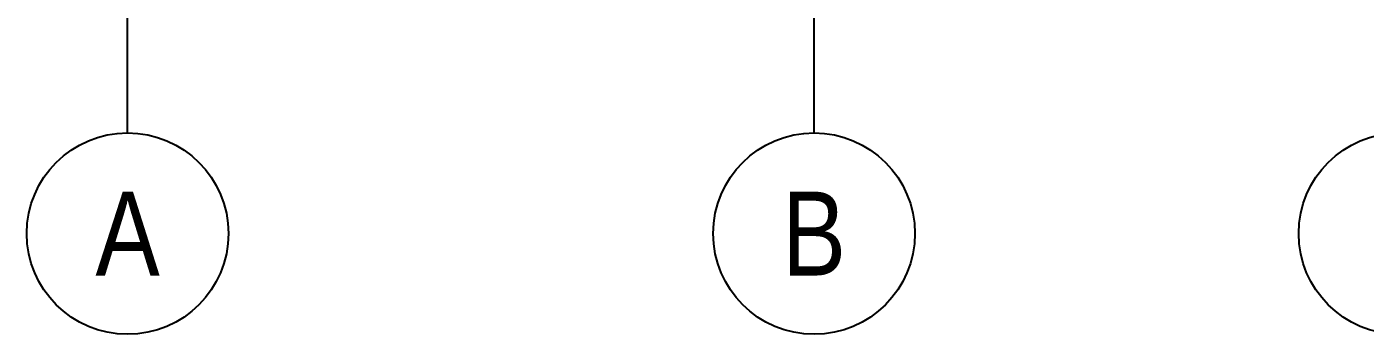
# Model space of a CAD drawing. Header units: millimetres. Extents: x 3014920 to 3563667, y -1638653 to -1356471.
# Drawn here: x 3038317 to 3062204, y -1547871 to -1542374 of the extents above; entities that cross this region are included whole.
import ezdxf
from ezdxf.enums import TextEntityAlignment as Align

# ---------------------------------------------------------------- set-up
doc = ezdxf.new("R2010")
doc.units = ezdxf.units.MM
doc.header["$MEASUREMENT"] = 0
doc.linetypes.add('CHG_XX_Luoi truc$0$MB_Luoi truc$0$Center101', pattern=[13, 10, -1, 1, -1])
doc.layers.get('Defpoints').update_dxf_attribs({"color": 10, "lineweight": 0})
for name, color, linetype, lineweight in [('CHG_XX_Cot_Ham 2$0$NS-Pier-H2', 150, 'Continuous', 13), ('CHG_XX_Damsan_Ham 2$0$CHG_XX_Damsan_Ham 2$0$DBAO', 3, 'Continuous', 13), ('CHG_XX_Damsan_Ham 2$0$HATCH', 57, 'Continuous', 9)]:
    doc.layers.add(name, color=color, linetype=linetype, lineweight=lineweight)
doc.layers.add('CHG_XX_Luoi truc$0$Grid', color=34, linetype='Continuous')
doc.layers.add('CHG_XX_Luoi truc$0$Grid Line', color=8, linetype='CHG_XX_Luoi truc$0$MB_Luoi truc$0$Center101')
doc.styles.add('CHG_XX_Luoi truc$0$MB_Luoi truc$0$Grid A-F$0$VNI-HelveCB', font='VHELVCB_0.TTF')

# ---------------------------------------------------------------- blocks, each defined once
blk = doc.blocks.new('*U2889')
at = {"layer": 'CHG_XX_Luoi truc$0$Grid', "lineweight": -2}
blk.add_line((0, -3), (0, 0), dxfattribs=at)
blk.add_circle((0, -9), 6, dxfattribs=at)
at = {"layer": 'CHG_XX_Luoi truc$0$Grid Line'}
blk.add_line((0, 0), (0, 608), dxfattribs=at)
at = {"layer": 'CHG_XX_Luoi truc$0$Grid', "lineweight": -2, "style": 'CHG_XX_Luoi truc$0$MB_Luoi truc$0$Grid A-F$0$VNI-HelveCB'}
for tag, p in [('GRIDSUB', (0, 617)), ('GRID', (0, -9))]:
    blk.add_attdef(tag, text='', height=5, dxfattribs=at).set_placement(p, align=Align.MIDDLE)
blk = doc.blocks.new('*U2890')
at = {"layer": 'CHG_XX_Luoi truc$0$Grid', "lineweight": -2}
blk.add_line((0, -3), (0, 0), dxfattribs=at)
blk.add_circle((0, -9), 6, dxfattribs=at)
at = {"layer": 'CHG_XX_Luoi truc$0$Grid Line'}
blk.add_line((0, 0), (0, 608), dxfattribs=at)
at = {"layer": 'CHG_XX_Luoi truc$0$Grid', "lineweight": -2, "style": 'CHG_XX_Luoi truc$0$MB_Luoi truc$0$Grid A-F$0$VNI-HelveCB'}
for tag, p in [('GRIDSUB', (0, 617)), ('GRID', (0, -9))]:
    blk.add_attdef(tag, text='', height=5, dxfattribs=at).set_placement(p, align=Align.MIDDLE)
blk = doc.blocks.new('CHG_XX_Luoi truc')
at = {"layer": 'CHG_XX_Luoi truc$0$Grid'}
ref = blk.add_blockref('*U2890', (0, -12747), dxfattribs=dict(at, xscale=300, yscale=300, zscale=300))
ref.add_attrib('GRID', 'A', dxfattribs={"lineweight": -2, "height": 1500, "style": 'CHG_XX_Luoi truc$0$MB_Luoi truc$0$Grid A-F$0$VNI-HelveCB'}).set_placement((0, -15447), align=Align.MIDDLE)
ref = blk.add_blockref('*U2889', (12250, -12747), dxfattribs=dict(at, xscale=300, yscale=300, zscale=300))
ref.add_attrib('GRID', 'B', dxfattribs={"lineweight": -2, "height": 1500, "style": 'CHG_XX_Luoi truc$0$MB_Luoi truc$0$Grid A-F$0$VNI-HelveCB'}).set_placement((12250, -15447), align=Align.MIDDLE)
at = {"layer": 'CHG_XX_Luoi truc$0$Grid', "xscale": 300, "yscale": 300, "zscale": 300}
blk.add_blockref('*U2889', (22700, -12747), dxfattribs=at)
blk = doc.blocks.new('CHG_XX_Cot_Ham 2')
at = {"layer": 'CHG_XX_Cot_Ham 2$0$NS-Pier-H2'}
blk.add_blockref('CHG_XX_Luoi truc', (0, 0), dxfattribs=at)
blk = doc.blocks.new('CHG_XX_Damsan_Ham 2', base_point=(3089256, -609981))
at = {"layer": 'CHG_XX_Damsan_Ham 2$0$CHG_XX_Damsan_Ham 2$0$DBAO'}
blk.add_blockref('CHG_XX_Cot_Ham 2', (0, 0), dxfattribs=at)
at = {"layer": 'CHG_XX_Damsan_Ham 2$0$HATCH'}
blk.add_blockref('CHG_XX_Cot_Ham 2', (0, 0), dxfattribs=at)

msp = doc.modelspace()

# ---------------------------------------------------------------- block references
at = {"layer": 'Defpoints'}
msp.add_blockref('CHG_XX_Damsan_Ham 2', (6129373.22641, -2140605.03015), dxfattribs=at)

doc.saveas('drawing.dxf')
